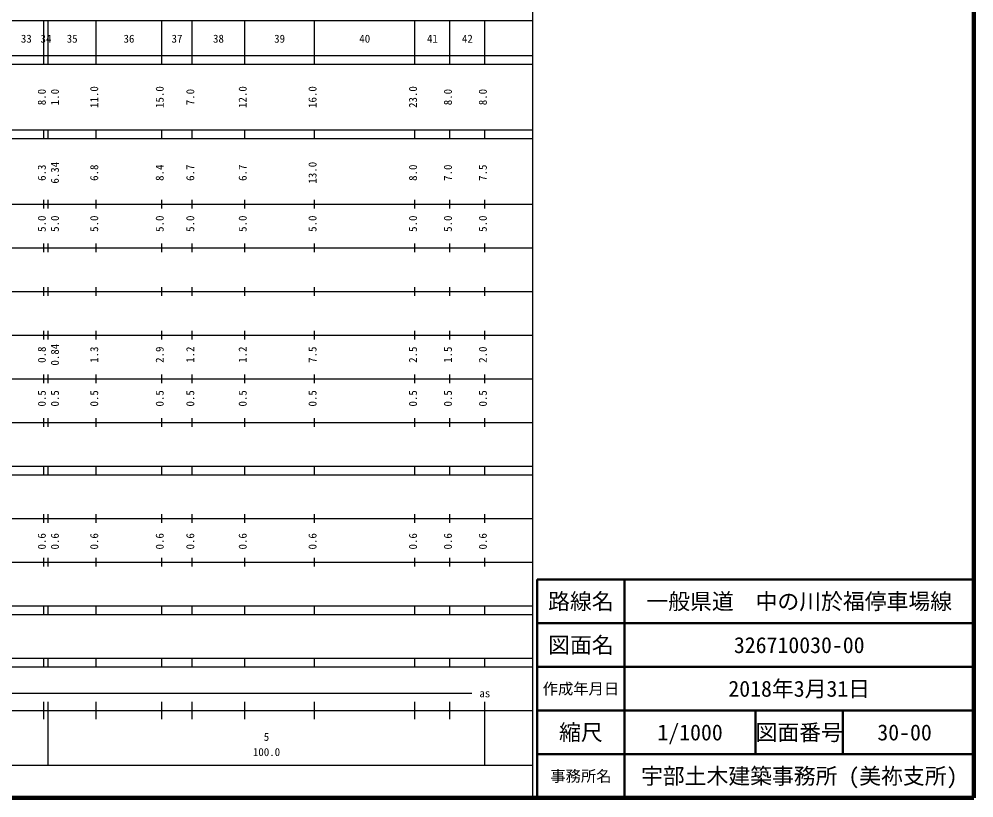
# Model space of a CAD drawing. Units: millimetres on the paper. Extents: x 40 to 680, y 20 to 380.
# Drawn here: x 461.3 to 680, y 20 to 198.4 of the extents above; entities that cross this region are included whole.
import ezdxf
from ezdxf.enums import TextEntityAlignment as Align

# ---------------------------------------------------------------- set-up
doc = ezdxf.new("R2010")
doc.units = ezdxf.units.MM
for name, color, linetype, lineweight in [('M-TTL', 2, 'Continuous', 140), ('M-TTL-BAND', 7, 'Continuous', 25), ('M-TTL-FRAM', 2, 'Continuous', 50), ('M-TTL-LINE', 7, 'Continuous', 50)]:
    doc.layers.add(name, color=color, linetype=linetype, lineweight=lineweight)
doc.layers.add('M-TTL-TXT', color=7, linetype='Continuous')
doc.styles.add('ＭＳ ゴシック', font='')
doc.styles.get('ＭＳ ゴシック').set_extended_font_data('MS Gothic')

msp = doc.modelspace()

# ---------------------------------------------------------------- linework, layer by layer
at = {"layer": 'M-TTL'}
for p, q in [((680, 20), (680, 380)), ((40, 20), (680, 20))]:
    msp.add_line(p, q, dxfattribs=at)
at = {"layer": 'M-TTL-BAND'}
for p, q in [((579, 20), (579, 370)), ((68, 198), (579, 198)), ((467, 188), (467, 198)), ((468, 188), (468, 198)), ((479, 188), (479, 198)), ((494, 188), (494, 198)), ((501, 188), (501, 198)), ((513, 188), (513, 198)), ((529, 188), (529, 198)), ((552, 188), (552, 198)), ((560, 188), (560, 198)), ((568, 188), (568, 198)), ((40, 190), (579, 190)), ((40, 188), (579, 188)), ((40, 173), (579, 173)), ((467, 171), (467, 173)), ((468, 171), (468, 173)), ((479, 171), (479, 173)), ((494, 171), (494, 173)), ((501, 171), (501, 173)), ((513, 171), (513, 173)), ((529, 171), (529, 173)), ((552, 171), (552, 173)), ((560, 171), (560, 173)), ((568, 171), (568, 173)), ((40, 171), (579, 171)), ((40, 156), (579, 156)), ((467, 155), (467, 157)), ((468, 155), (468, 157)), ((479, 155), (479, 157)), ((494, 155), (494, 157)), ((501, 155), (501, 157)), ((513, 155), (513, 157)), ((529, 155), (529, 157)), ((552, 155), (552, 157)), ((560, 155), (560, 157)), ((568, 155), (568, 157)), ((467, 145), (467, 147)), ((468, 145), (468, 147)), ((479, 145), (479, 147)), ((494, 145), (494, 147)), ((501, 145), (501, 147)), ((513, 145), (513, 147)), ((529, 145), (529, 147)), ((552, 145), (552, 147)), ((560, 145), (560, 147)), ((568, 145), (568, 147)), ((46, 146), (579, 146)), ((52, 136), (579, 136)), ((467, 135), (467, 137)), ((468, 135), (468, 137)), ((479, 135), (479, 137)), ((494, 135), (494, 137)), ((501, 135), (501, 137)), ((513, 135), (513, 137)), ((529, 135), (529, 137)), ((552, 135), (552, 137)), ((560, 135), (560, 137)), ((568, 135), (568, 137)), ((467, 125), (467, 127)), ((468, 125), (468, 127)), ((479, 125), (479, 127)), ((494, 125), (494, 127)), ((501, 125), (501, 127)), ((513, 125), (513, 127)), ((529, 125), (529, 127)), ((552, 125), (552, 127)), ((560, 125), (560, 127)), ((568, 125), (568, 127)), ((46, 126), (579, 126)), ((52, 116), (579, 116)), ((467, 115), (467, 117)), ((468, 115), (468, 117)), ((479, 115), (479, 117)), ((494, 115), (494, 117)), ((501, 115), (501, 117)), ((513, 115), (513, 117)), ((529, 115), (529, 117)), ((552, 115), (552, 117)), ((560, 115), (560, 117)), ((568, 115), (568, 117)), ((46, 106), (579, 106)), ((467, 105), (467, 107)), ((468, 105), (468, 107)), ((479, 105), (479, 107)), ((494, 105), (494, 107)), ((501, 105), (501, 107)), ((513, 105), (513, 107)), ((529, 105), (529, 107)), ((552, 105), (552, 107)), ((560, 105), (560, 107)), ((568, 105), (568, 107)), ((40, 96), (579, 96)), ((467, 94), (467, 96)), ((468, 94), (468, 96)), ((479, 94), (479, 96)), ((494, 94), (494, 96)), ((501, 94), (501, 96)), ((513, 94), (513, 96)), ((529, 94), (529, 96)), ((552, 94), (552, 96)), ((560, 94), (560, 96)), ((568, 94), (568, 96)), ((40, 94), (579, 94)), ((49, 84), (579, 84)), ((467, 83), (467, 85)), ((468, 83), (468, 85)), ((479, 83), (479, 85)), ((494, 83), (494, 85)), ((501, 83), (501, 85)), ((513, 83), (513, 85)), ((529, 83), (529, 85)), ((552, 83), (552, 85)), ((560, 83), (560, 85)), ((568, 83), (568, 85)), ((467, 73), (467, 75)), ((468, 73), (468, 75)), ((479, 73), (479, 75)), ((494, 73), (494, 75)), ((501, 73), (501, 75)), ((513, 73), (513, 75)), ((529, 73), (529, 75)), ((552, 73), (552, 75)), ((560, 73), (560, 75)), ((568, 73), (568, 75)), ((40, 74), (579, 74)), ((40, 64), (579, 64)), ((467, 62), (467, 64)), ((468, 62), (468, 64)), ((479, 62), (479, 64)), ((494, 62), (494, 64)), ((501, 62), (501, 64)), ((513, 62), (513, 64)), ((529, 62), (529, 64)), ((552, 62), (552, 64)), ((560, 62), (560, 64)), ((568, 62), (568, 64)), ((40, 62), (579, 62)), ((40, 52), (579, 52)), ((467, 50), (467, 52)), ((468, 50), (468, 52)), ((479, 50), (479, 52)), ((494, 50), (494, 52)), ((501, 50), (501, 52)), ((513, 50), (513, 52)), ((529, 50), (529, 52)), ((552, 50), (552, 52)), ((560, 50), (560, 52)), ((568, 50), (568, 52)), ((40, 50), (579, 50)), ((71, 44), (565, 44)), ((467, 38), (467, 42)), ((468, 27.5), (468, 42)), ((479, 38), (479, 42)), ((494, 38), (494, 42)), ((501, 38), (501, 42)), ((513, 38), (513, 42)), ((529, 38), (529, 42)), ((552, 38), (552, 42)), ((560, 38), (560, 42)), ((568, 27.5), (568, 42)), ((40, 40), (579, 40)), ((68, 27.5), (579, 27.5))]:
    msp.add_line(p, q, dxfattribs=at)
at = {"layer": 'M-TTL-FRAM'}
for p, q in [((680, 70), (580, 70)), ((580, 70), (580, 20))]:
    msp.add_line(p, q, dxfattribs=at)
at = {"layer": 'M-TTL-LINE'}
for p, q in [((600, 70), (600, 20)), ((680, 60), (580, 60)), ((680, 50), (580, 50)), ((680, 40), (580, 40)), ((630, 40), (630, 30)), ((650, 40), (650, 30)), ((680, 30), (580, 30))]:
    msp.add_line(p, q, dxfattribs=at)

# ---------------------------------------------------------------- texts
at = {"layer": 'M-TTL-BAND', "style": 'ＭＳ ゴシック'}
for s, p in [('33', (463, 192.405)), ('34', (467.5, 192.405)), ('35', (473.5, 192.405)), ('36', (486.5, 192.405)), ('37', (497.5, 192.405)), ('38', (507, 192.405)), ('39', (521, 192.405)), ('40', (540.5, 192.405)), ('41', (556, 192.405)), ('42', (564, 192.405)), ('as', (568, 42.5)), ('5', (518, 32.523)), ('100.0', (518, 29.033))]:
    msp.add_text(s, height=1.833, dxfattribs=at).set_placement(p, align=Align.BOTTOM_CENTER)
for s, p in [('8.0', (468, 180.5)), ('1.0', (471, 180.5)), ('11.0', (480, 180.5)), ('15.0', (495, 180.5)), ('7.0', (502, 180.5)), ('12.0', (514, 180.5)), ('16.0', (530, 180.5)), ('23.0', (553, 180.5)), ('8.0', (561, 180.5)), ('8.0', (569, 180.5)), ('6.3', (468, 163.174)), ('6.34', (471, 163.174)), ('6.8', (480, 163.174)), ('8.4', (495, 163.174)), ('6.7', (502, 163.174)), ('6.7', (514, 163.174)), ('13.0', (530, 163.174)), ('8.0', (553, 163.174)), ('7.0', (561, 163.174)), ('7.5', (569, 163.174)), ('5.0', (468, 151.5)), ('5.0', (471, 151.5)), ('5.0', (480, 151.5)), ('5.0', (495, 151.5)), ('5.0', (502, 151.5)), ('5.0', (514, 151.5)), ('5.0', (530, 151.5)), ('5.0', (553, 151.5)), ('5.0', (561, 151.5)), ('5.0', (569, 151.5)), ('0.8', (468, 121.5)), ('0.84', (471, 121.5)), ('1.3', (480, 121.5)), ('2.9', (495, 121.5)), ('1.2', (502, 121.5)), ('1.2', (514, 121.5)), ('7.5', (530, 121.5)), ('2.5', (553, 121.5)), ('1.5', (561, 121.5)), ('2.0', (569, 121.5)), ('0.5', (468, 111.5)), ('0.5', (471, 111.5)), ('0.5', (480, 111.5)), ('0.5', (495, 111.5)), ('0.5', (502, 111.5)), ('0.5', (514, 111.5)), ('0.5', (530, 111.5)), ('0.5', (553, 111.5)), ('0.5', (561, 111.5)), ('0.5', (569, 111.5)), ('0.6', (468, 78.764)), ('0.6', (471, 78.764)), ('0.6', (480, 78.764)), ('0.6', (495, 78.764)), ('0.6', (502, 78.764)), ('0.6', (514, 78.764)), ('0.6', (530, 78.764)), ('0.6', (553, 78.764)), ('0.6', (561, 78.764)), ('0.6', (569, 78.764))]:
    msp.add_text(s, height=1.833, rotation=90, dxfattribs=at).set_placement(p, align=Align.BOTTOM_CENTER)
at = {"layer": 'M-TTL-TXT', "style": 'ＭＳ ゴシック'}
for s, height, p in [('路線名', 3.666, (590, 65)), ('路線名', 3.666, (590, 65)), ('一般県道\u3000中の川於福停車場線', 3.666, (640, 65)), ('図面名', 3.666, (590, 55)), ('図面名', 3.666, (590, 55)), ('326710030-00', 3.666, (640, 55)), ('作成年月日', 2.566, (590, 45)), ('作成年月日', 2.566, (590, 45)), ('2018年3月31日', 3.666, (640, 45)), ('縮尺', 3.666, (590, 35)), ('縮尺', 3.666, (590, 35)), ('図面番号', 3.666, (640, 35)), ('図面番号', 3.666, (640, 35)), ('1/1000', 3.666, (615, 35)), ('30-00', 3.666, (664.125, 35)), ('事務所名', 2.566, (590, 25)), ('事務所名', 2.566, (590, 25)), ('宇部土木建築事務所 (美祢支所)', 3.666, (640, 25))]:
    msp.add_text(s, height=height, dxfattribs=at).set_placement(p, align=Align.MIDDLE_CENTER)

doc.saveas('drawing.dxf')
